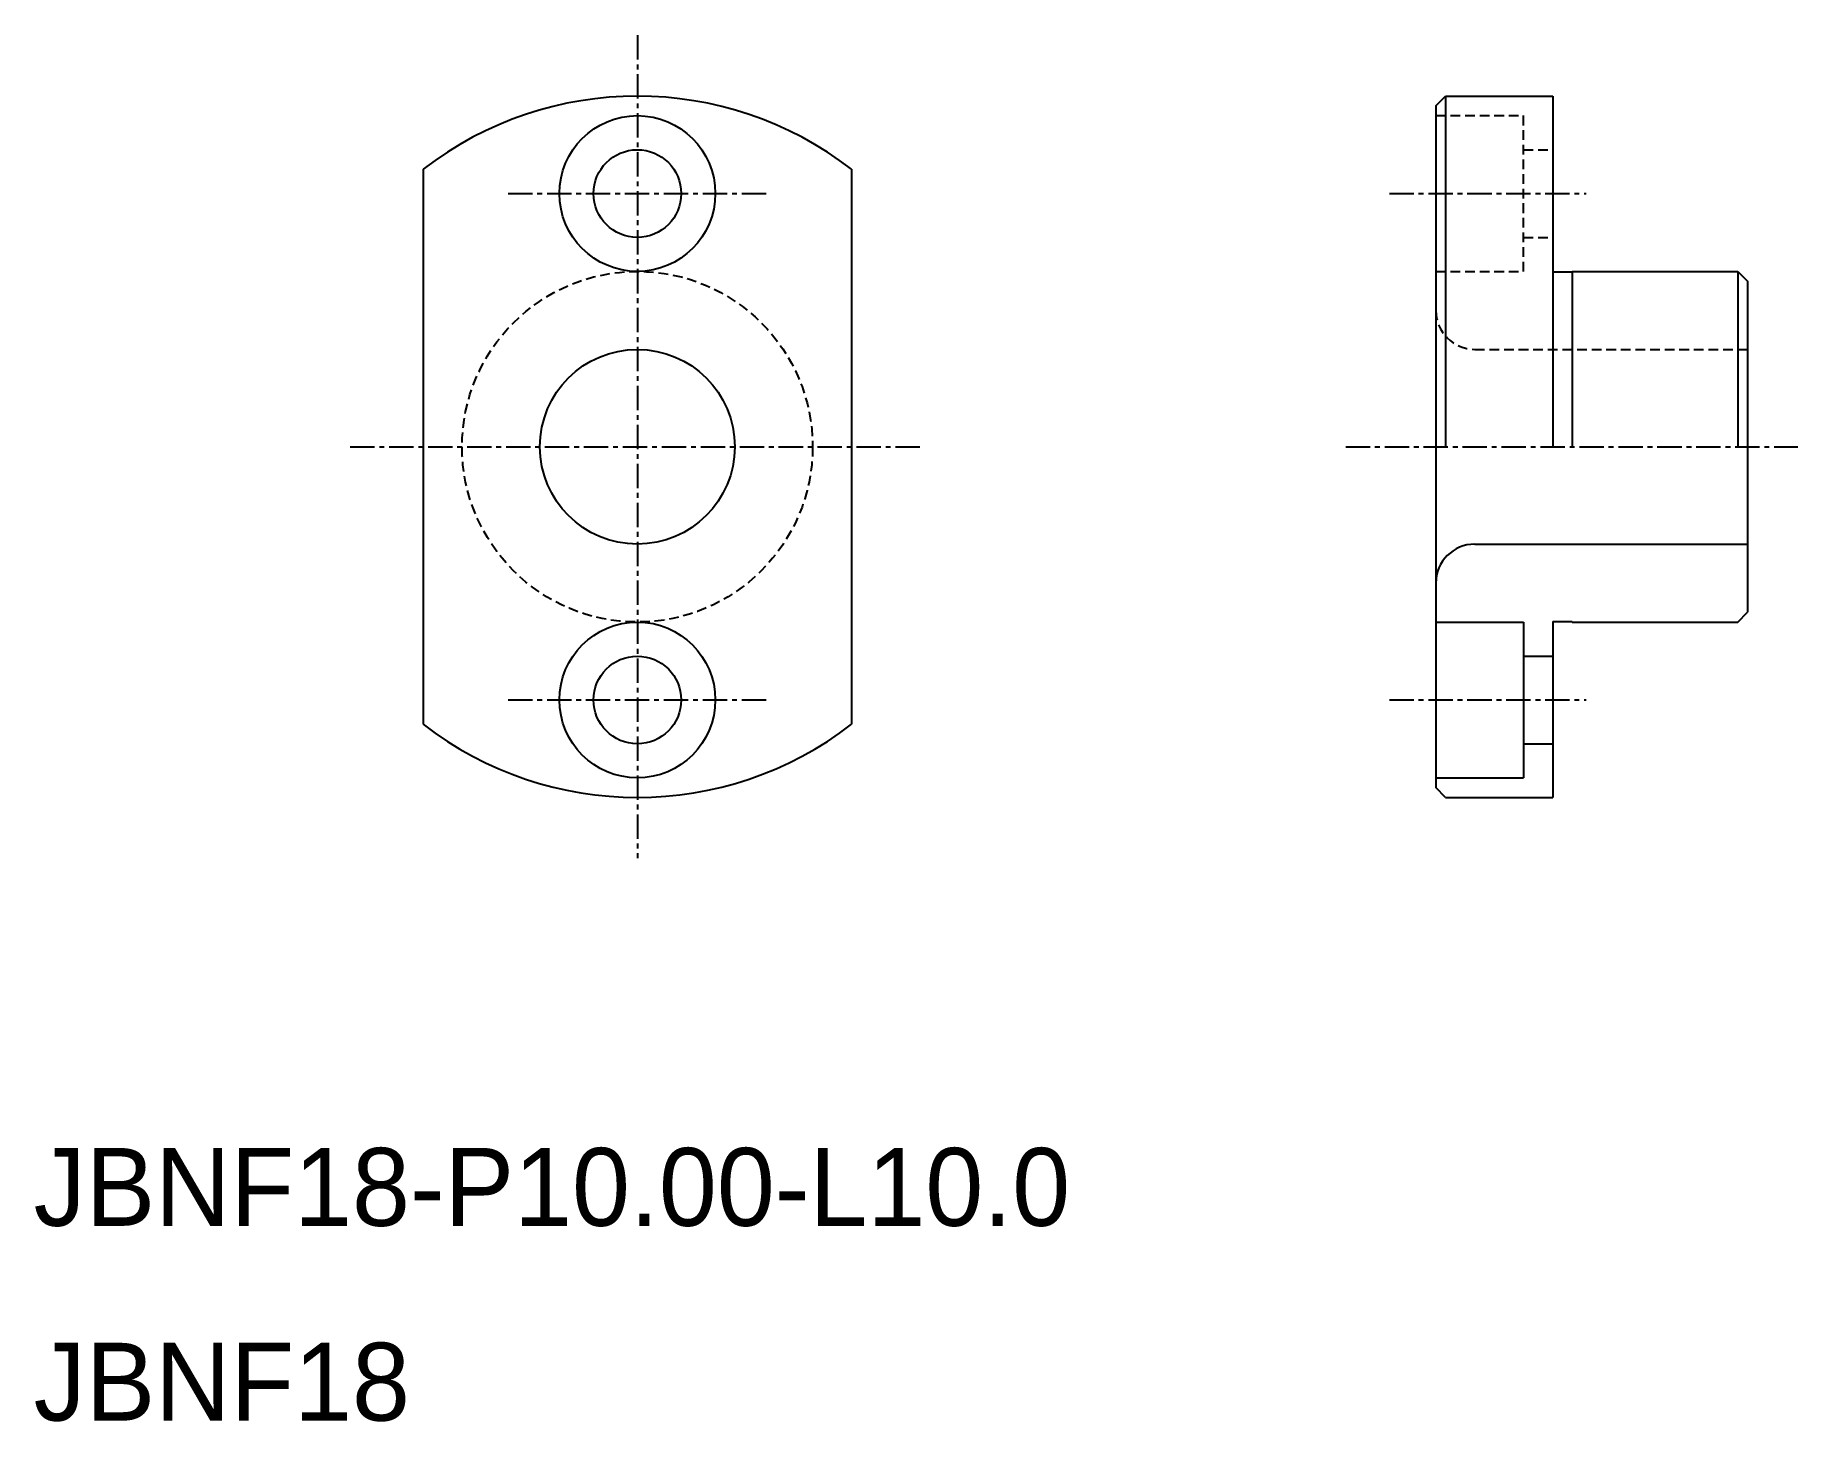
# Model space of a CAD drawing. Extents: x 10.1 to 100.6, y 9.9 to 81.1.
import ezdxf

# ---------------------------------------------------------------- set-up
doc = ezdxf.new("R2010")
doc.units = 0
doc.linetypes.add('CENTER', pattern=[2, 1.25, -0.25, 0.25, -0.25])
doc.linetypes.add('DASHED', pattern=[0.75, 0.5, -0.25])
doc.layers.get('0').update_dxf_attribs({"linetype": 'CONTINUOUS'})
doc.layers.add('CENTER', color=1, linetype='CENTER')

msp = doc.modelspace()

# ---------------------------------------------------------------- linework, layer by layer
at = {"color": 7, "linetype": 'CONTINUOUS'}
for p, q in [((82, 77.5), (82.5, 78)), ((82.5, 78), (82.5, 60)), ((82.5, 78), (88, 78)), ((83.875, 78), (83.875, 78)), ((85.25, 78), (85.25, 78)), ((88, 78), (88, 60)), ((82, 77.5), (82, 42.5)), ((30, 74.248), (30, 45.752)), ((52, 74.248), (52, 45.752)), ((88, 68.975), (89, 68.975)), ((89, 69), (97.5, 69)), ((89, 69), (89, 60)), ((97.5, 69), (97.5, 60)), ((97.5, 69), (98, 68.5)), ((98, 68.5), (98, 51.5)), ((84, 55), (98, 55)), ((82, 51), (86.5, 51)), ((86.5, 51), (86.5, 43)), ((88, 51.025), (88, 42)), ((88, 51.025), (89, 51.025)), ((89, 51.025), (89, 51)), ((89, 51), (97.5, 51)), ((97.5, 51), (98, 51.5)), ((86.5, 49.25), (88, 49.25)), ((86.5, 44.75), (88, 44.75)), ((82, 43), (86.5, 43)), ((82.5, 42), (82, 42.5)), ((82.5, 42), (88, 42))]:
    msp.add_line(p, q, dxfattribs=at)
at = {"color": 3, "linetype": 'DASHED'}
for p, q in [((82, 77), (86.5, 77)), ((86.5, 69), (86.5, 77)), ((86.5, 75.25), (88, 75.25)), ((86.5, 70.75), (88, 70.75)), ((82, 69), (86.5, 69)), ((84, 65), (98, 65))]:
    msp.add_line(p, q, dxfattribs=at)
at = {"color": 7, "linetype": 'CONTINUOUS'}
for centre, radius in [((41, 73), 4), ((41, 73), 2.25), ((41, 60), 5), ((41, 47), 4), ((41, 47), 2.25)]:
    msp.add_circle(centre, radius, dxfattribs=at)
at = {"color": 3, "linetype": 'DASHED'}
msp.add_circle((41, 60), 9, dxfattribs=at)
at = {"color": 7, "linetype": 'CONTINUOUS'}
for centre, radius, start, end in [((41, 60), 18, 52.33011, 127.66989), ((84, 53), 2, 90, 180), ((41, 60), 18, 232.33011, 307.66989)]:
    msp.add_arc(centre, radius, start, end, dxfattribs=at)
at = {"color": 3, "linetype": 'DASHED'}
msp.add_arc((84, 67), 2, 180, 270, dxfattribs=at)
at = {"layer": 'CENTER', "color": 1, "linetype": 'CENTER'}
for p, q in [((41, 81.126), (41, 38.874)), ((34.36, 73), (47.64, 73)), ((79.615, 73), (89.711, 73)), ((26.255, 60), (55.745, 60)), ((77.371, 60), (100.581, 60)), ((34.36, 47), (47.64, 47)), ((79.615, 47), (89.711, 47))]:
    msp.add_line(p, q, dxfattribs=at)

# ---------------------------------------------------------------- texts
at = {"color": 7, "linetype": 'CONTINUOUS'}
for s, p in [('JBNF18-P10.00-L10.0', (10, 20)), ('JBNF18', (10, 10))]:
    msp.add_text(s, height=4, dxfattribs=at).set_placement(p)

doc.saveas('drawing.dxf')
